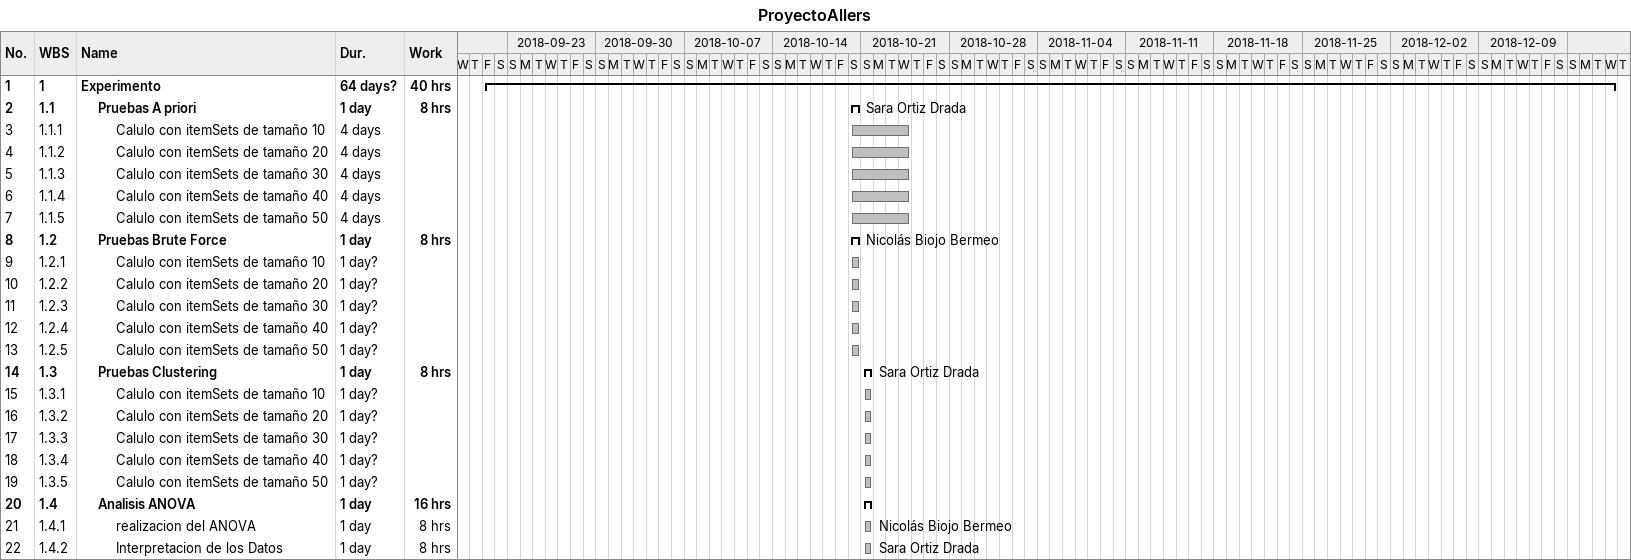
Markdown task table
ProyectoAllers

| ID | WBS | Task | Duration | Start | Finish | Resources | Work (h) |
|---|---|---|---|---|---|---|---|
| 1 | 1 | **Experimento** | 64d? | 2018-09-21 | 2018-12-19 |  | 40 |
| 2 | 1.1 | **Pruebas A priori** | 1d | 2018-10-20 | 2018-10-20 | Sara Ortiz Drada | 8 |
| 3 | 1.1.1 | Calulo con itemSets de tamaño 10 | 4d | 2018-10-20 | 2018-10-24 |  |  |
| 4 | 1.1.2 | Calulo con itemSets de tamaño 20 | 4d | 2018-10-20 | 2018-10-24 |  |  |
| 5 | 1.1.3 | Calulo con itemSets de tamaño 30 | 4d | 2018-10-20 | 2018-10-24 |  |  |
| 6 | 1.1.4 | Calulo con itemSets de tamaño 40 | 4d | 2018-10-20 | 2018-10-24 |  |  |
| 7 | 1.1.5 | Calulo con itemSets de tamaño 50 | 4d | 2018-10-20 | 2018-10-24 |  |  |
| 8 | 1.2 | **Pruebas Brute Force** | 1d | 2018-10-20 | 2018-10-20 | Nicolás Biojo Bermeo | 8 |
| 9 | 1.2.1 | Calulo con itemSets de tamaño 10 | 1d? | 2018-10-20 | 2018-10-20 |  |  |
| 10 | 1.2.2 | Calulo con itemSets de tamaño 20 | 1d? | 2018-10-20 | 2018-10-20 |  |  |
| 11 | 1.2.3 | Calulo con itemSets de tamaño 30 | 1d? | 2018-10-20 | 2018-10-20 |  |  |
| 12 | 1.2.4 | Calulo con itemSets de tamaño 40 | 1d? | 2018-10-20 | 2018-10-20 |  |  |
| 13 | 1.2.5 | Calulo con itemSets de tamaño 50 | 1d? | 2018-10-20 | 2018-10-20 |  |  |
| 14 | 1.3 | **Pruebas Clustering** | 1d | 2018-10-21 | 2018-10-21 | Sara Ortiz Drada | 8 |
| 15 | 1.3.1 | Calulo con itemSets de tamaño 10 | 1d? | 2018-10-21 | 2018-10-21 |  |  |
| 16 | 1.3.2 | Calulo con itemSets de tamaño 20 | 1d? | 2018-10-21 | 2018-10-21 |  |  |
| 17 | 1.3.3 | Calulo con itemSets de tamaño 30 | 1d? | 2018-10-21 | 2018-10-21 |  |  |
| 18 | 1.3.4 | Calulo con itemSets de tamaño 40 | 1d? | 2018-10-21 | 2018-10-21 |  |  |
| 19 | 1.3.5 | Calulo con itemSets de tamaño 50 | 1d? | 2018-10-21 | 2018-10-21 |  |  |
| 20 | 1.4 | **Analisis ANOVA** | 1d | 2018-10-21 | 2018-10-21 |  | 16 |
| 21 | 1.4.1 | realizacion del ANOVA | 1d | 2018-10-21 | 2018-10-21 | Nicolás Biojo Bermeo | 8 |
| 22 | 1.4.2 | Interpretacion de los Datos | 1d | 2018-10-21 | 2018-10-21 | Sara Ortiz Drada | 8 |
